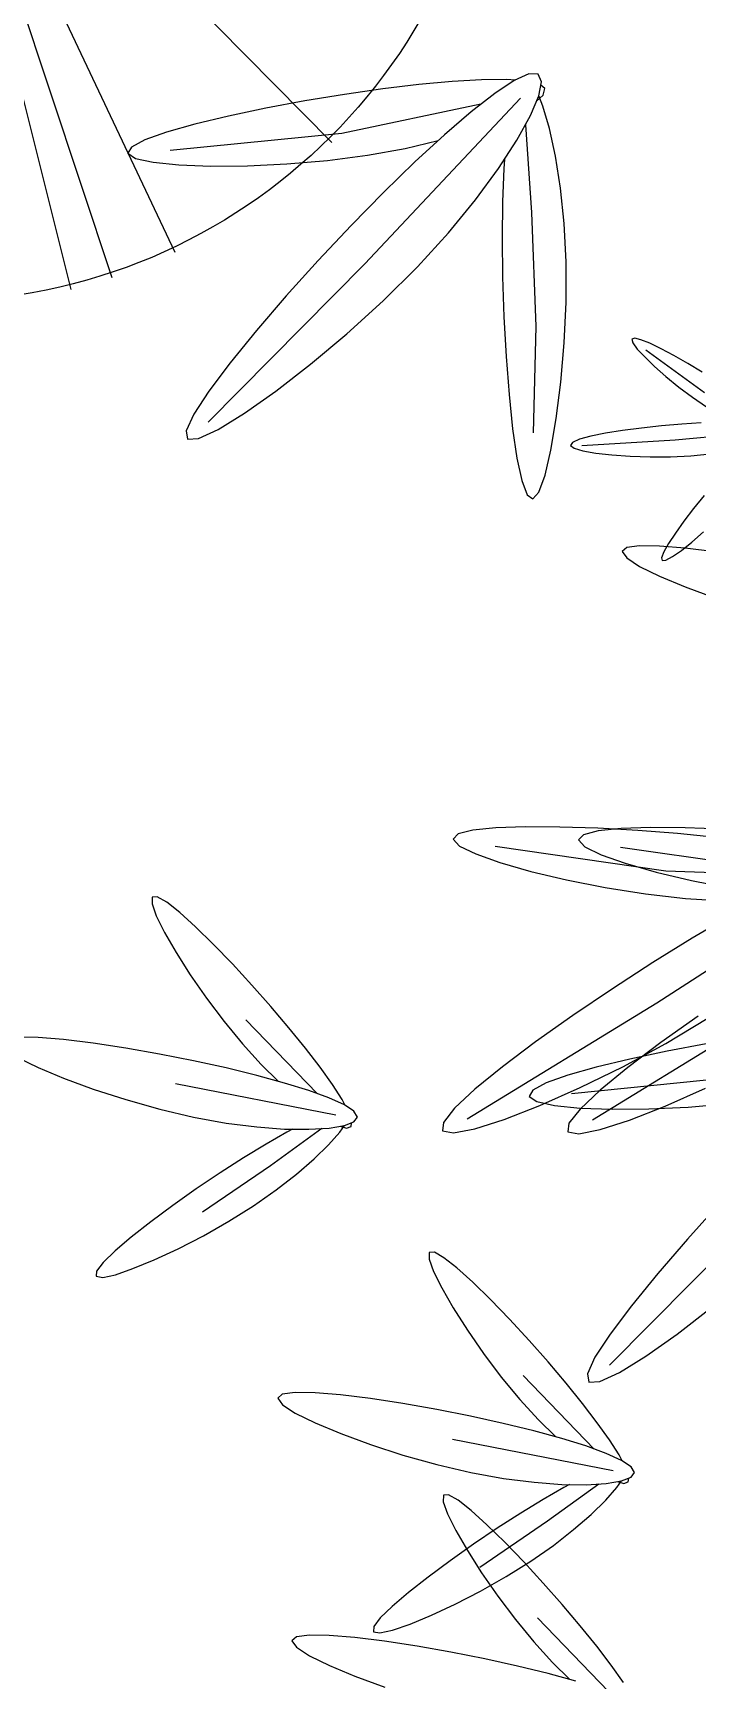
# Model space of a CAD drawing. Extents: x 302512 to 1034855, y -184136 to 410364.
# Drawn here: x 565504 to 566701, y 320786 to 323754 of the extents above; entities that cross this region are included whole.
import ezdxf

# ---------------------------------------------------------------- set-up
doc = ezdxf.new("R2010")
doc.units = 0
doc.header["$MEASUREMENT"] = 0
for name, color, linetype in [('LAYER4', 1, 'Continuous'), ('坐椅', 7, 'Continuous'), ('建筑', 2, 'Continuous'), ('支路', 7, 'Continuous'), ('树', 80, 'Continuous'), ('环境', 8, 'Continuous'), ('绿化', 97, 'Continuous'), ('绿地', 3, 'Continuous')]:
    doc.layers.add(name, color=color, linetype=linetype)
doc.styles.add('DIM_FONT', font='SIMPLEX.shx', dxfattribs={"width": 0.8})

# ---------------------------------------------------------------- blocks, each defined once
blk = doc.blocks.new('_F43BVI')
at = {"layer": '绿地'}
for p, q in [((-0.9853, 0.3921), (-1.0056, 0.3039)), ((-1.0396, 0.3441), (-1.0953, 0.3039)), ((-1.0589, 0.348), (-1.0709, 0.3376)), ((-1.0709, 0.3376), (-1.0821, 0.3274)), ((-1.0524, 0.3226), (-1.0392, 0.332)), ((-1.0392, 0.332), (-1.0264, 0.3418)), ((-0.5587, 0.33), (-0.5031, 0.1218)), ((-1.0921, 0.3179), (-1.1003, 0.3094)), ((-1.0821, 0.3274), (-1.0921, 0.3179)), ((-1.0782, 0.3067), (-1.0657, 0.3141)), ((-1.0657, 0.3141), (-1.0524, 0.3226)), ((-0.9471, 0.3135), (-0.9384, 0.3002)), ((-1.1062, 0.3024), (-1.1094, 0.2973)), ((-1.1094, 0.2973), (-1.1093, 0.2945)), ((-1.1003, 0.3094), (-1.1062, 0.3024)), ((-1.0988, 0.2964), (-1.0895, 0.3007)), ((-1.0895, 0.3007), (-1.0782, 0.3067)), ((-1.0056, 0.3039), (-1.0278, 0.218)), ((-0.9384, 0.3002), (-0.9298, 0.2878)), ((-0.9087, 0.2889), (-0.9144, 0.3023)), ((-1.3608, 0.2896), (-1.3651, 0.2869)), ((-1.3554, 0.2862), (-1.3608, 0.2896)), ((-1.3455, 0.2827), (-1.3561, 0.2819)), ((-1.352, 0.2784), (-1.3554, 0.2862)), ((-1.3234, 0.2821), (-1.3455, 0.2827)), ((-1.2968, 0.2794), (-1.3234, 0.2821)), ((-1.1093, 0.2945), (-1.1056, 0.2942)), ((-1.1056, 0.2942), (-1.0988, 0.2964)), ((-0.9298, 0.2878), (-0.9217, 0.2766)), ((-0.9042, 0.277), (-0.9087, 0.2889)), ((-0.5821, 0.2813), (-0.6544, 0.1346)), ((-0.5735, 0.2952), (-0.6196, 0.1685)), ((-1.3771, 0.2657), (-1.3804, 0.2576)), ((-1.2666, 0.2745), (-1.2968, 0.2794)), ((-1.2335, 0.2673), (-1.2666, 0.2745)), ((-1.1984, 0.2578), (-1.2335, 0.2673)), ((-0.9217, 0.2766), (-0.9143, 0.2674)), ((-0.9143, 0.2674), (-0.9081, 0.2606)), ((-0.9012, 0.2672), (-0.9042, 0.277)), ((-0.9, 0.2601), (-0.9012, 0.2672)), ((-1.3804, 0.2576), (-1.3875, 0.2351)), ((-1.3595, 0.2647), (-1.2557, 0.0758)), ((-1.334, 0.2615), (-1.253, 0.241)), ((-1.1621, 0.2459), (-1.1984, 0.2578)), ((-0.9081, 0.2606), (-0.9035, 0.2568)), ((-0.9035, 0.2568), (-0.9007, 0.2565)), ((-0.9007, 0.2565), (-0.9, 0.2601)), ((-1.3875, 0.2351), (-1.3946, 0.2081)), ((-1.253, 0.241), (-1.1491, 0.2114)), ((-1.1259, 0.2322), (-1.1621, 0.2459)), ((-0.4656, 0.2346), (-0.4167, 0.0292)), ((-1.3655, 0.2274), (-1.38, 0.0933)), ((-1.3088, 0.2323), (-1.301, 0.2291)), ((-1.301, 0.2291), (-1.2713, 0.2182)), ((-1.0914, 0.2176), (-1.1259, 0.2322)), ((-0.6406, 0.2328), (-0.6529, 0.1989)), ((-0.6352, 0.2238), (-0.65, 0.1902)), ((-0.6035, 0.1891), (-0.5852, 0.2219)), ((-1.3946, 0.2081), (-1.4016, 0.1772)), ((-1.2713, 0.2182), (-1.2386, 0.2071)), ((-1.2386, 0.2071), (-1.2036, 0.1962)), ((-1.1491, 0.2114), (-1.054, 0.1778)), ((-1.0599, 0.2029), (-1.0914, 0.2176)), ((-0.5893, 0.1783), (-0.5759, 0.2122)), ((-1.2036, 0.1962), (-1.1671, 0.1856)), ((-1.033, 0.1888), (-1.0599, 0.2029)), ((-1.0122, 0.1761), (-1.033, 0.1888)), ((-0.65, 0.1902), (-0.6645, 0.1552)), ((-0.6529, 0.1989), (-0.6633, 0.1677)), ((-0.6216, 0.1595), (-0.6035, 0.1891)), ((-1.4016, 0.1772), (-1.4083, 0.1433)), ((-1.348, 0.1462), (-1.3453, 0.1781)), ((-1.1671, 0.1856), (-1.1307, 0.1759)), ((-1.1307, 0.1759), (-1.0956, 0.1674)), ((-0.9988, 0.1656), (-1.0122, 0.1761)), ((-0.6052, 0.1435), (-0.5893, 0.1783)), ((-0.4116, 0.1779), (-0.4466, 0.0182)), ((-1.0956, 0.1674), (-1.0635, 0.1605)), ((-1.0635, 0.1605), (-1.0358, 0.1558)), ((-0.9997, 0.1541), (-0.9943, 0.1581)), ((-0.9943, 0.1581), (-0.9988, 0.1656)), ((-0.6196, 0.1685), (-0.6919, 0.0218)), ((-0.6633, 0.1677), (-0.6711, 0.1408)), ((-0.6386, 0.1344), (-0.6216, 0.1595)), ((-0.4003, 0.1195), (-0.3915, 0.1571)), ((-0.2873, 0.1604), (-0.1907, -0.0273)), ((-1.4083, 0.1433), (-1.4146, 0.1072)), ((-1.3529, 0.1101), (-1.348, 0.1462)), ((-1.0358, 0.1558), (-1.0141, 0.1535)), ((-1.0141, 0.1535), (-0.9997, 0.1541)), ((-0.6645, 0.1552), (-0.6782, 0.12)), ((-0.6711, 0.1408), (-0.6758, 0.1194)), ((-0.6227, 0.1091), (-0.6052, 0.1435)), ((-0.4519, 0.1543), (-0.4568, 0.1168)), ((-0.6535, 0.115), (-0.6386, 0.1344)), ((-1.3599, 0.0725), (-1.3529, 0.1101)), ((-0.6782, 0.12), (-0.6905, 0.0861)), ((-0.6758, 0.1194), (-0.6767, 0.1051)), ((-0.6654, 0.1028), (-0.6535, 0.115)), ((-0.5031, 0.1218), (-0.4543, -0.0836)), ((-0.4568, 0.1168), (-0.4606, 0.081)), ((-0.4103, 0.0833), (-0.4003, 0.1195)), ((-1.4146, 0.1072), (-1.4203, 0.0697)), ((-0.6767, 0.1051), (-0.6734, 0.0992)), ((-0.6734, 0.0992), (-0.6654, 0.1028)), ((-0.641, 0.0764), (-0.6227, 0.1091)), ((-1.38, 0.0933), (-1.4151, -0.0664)), ((-0.6905, 0.0861), (-0.7008, 0.055)), ((-0.4606, 0.081), (-0.4632, 0.0482)), ((-0.4208, 0.0502), (-0.4103, 0.0833)), ((-1.4203, 0.0697), (-1.4252, 0.0322)), ((-1.3687, 0.0349), (-1.3599, 0.0725)), ((-1.2557, 0.0758), (-1.1591, -0.1119)), ((-0.6591, 0.0467), (-0.641, 0.0764)), ((-0.7008, 0.055), (-0.7086, 0.028)), ((-0.4632, 0.0482), (-0.4644, 0.0202)), ((-0.4312, 0.0217), (-0.4208, 0.0502)), ((-1.4252, 0.0322), (-1.429, -0.0036)), ((-1.3787, -0.0013), (-1.3687, 0.0349)), ((-0.6761, 0.0216), (-0.6591, 0.0467)), ((-0.7086, 0.028), (-0.7133, 0.0066)), ((-0.691, 0.0022), (-0.6761, 0.0216)), ((-0.4644, 0.0202), (-0.4638, -0.0017)), ((-0.4411, -0.0006), (-0.4312, 0.0217)), ((-0.7133, 0.0066), (-0.7143, -0.0077)), ((-0.7029, -0.01), (-0.691, 0.0022)), ((-1.429, -0.0036), (-1.4317, -0.0364)), ((-1.3892, -0.0344), (-1.3787, -0.0013)), ((-0.7143, -0.0077), (-0.7109, -0.0136)), ((-0.7109, -0.0136), (-0.7029, -0.01)), ((-0.4638, -0.0017), (-0.4613, -0.0158)), ((-0.4566, -0.0207), (-0.4498, -0.0153)), ((-0.4498, -0.0153), (-0.4411, -0.0006)), ((-0.4613, -0.0158), (-0.4566, -0.0207)), ((-1.4317, -0.0364), (-1.4328, -0.0644)), ((-1.3997, -0.0629), (-1.3892, -0.0344)), ((-0.1068, -0.0451), (-0.1232, -0.0494)), ((-0.1006, -0.044), (-0.1068, -0.0451)), ((-0.0798, -0.0448), (-0.0831, -0.0433)), ((-0.0798, -0.0494), (-0.0798, -0.0448)), ((-0.0944, -0.0552), (-0.1699, -0.1908)), ((-0.1424, -0.0554), (-0.1639, -0.063)), ((-0.1232, -0.0494), (-0.1424, -0.0554)), ((-0.0833, -0.0545), (-0.0798, -0.0494)), ((-0.0781, -0.0568), (-0.0827, -0.0507)), ((-0.07, -0.0705), (-0.0781, -0.0568)), ((-1.4328, -0.0644), (-1.4322, -0.0863)), ((-1.4095, -0.0852), (-1.3997, -0.0629)), ((-0.1872, -0.0718), (-0.2116, -0.0818)), ((-0.1195, -0.0658), (-0.2068, -0.1083)), ((-0.1639, -0.063), (-0.1872, -0.0718)), ((-0.0866, -0.0719), (-0.0681, -0.1292)), ((-0.0615, -0.0878), (-0.07, -0.0705)), ((-1.4322, -0.0863), (-1.4297, -0.1004)), ((-1.4182, -0.0999), (-1.4095, -0.0852)), ((-0.2367, -0.0927), (-0.2614, -0.1041)), ((-0.2116, -0.0818), (-0.2367, -0.0927)), ((-0.0529, -0.1081), (-0.0615, -0.0878)), ((-1.4297, -0.1004), (-1.4251, -0.1053)), ((-1.4251, -0.1053), (-1.4182, -0.0999)), ((-0.2614, -0.1041), (-0.2847, -0.1154)), ((-0.1862, -0.1184), (-0.1623, -0.1076)), ((-0.1623, -0.1076), (-0.1419, -0.097)), ((-0.0948, -0.0985), (-0.0938, -0.1044)), ((-0.0938, -0.1044), (-0.0891, -0.1267)), ((-0.0446, -0.131), (-0.0529, -0.1081)), ((0.0997, -0.108), (0.0805, -0.114)), ((-0.2847, -0.1154), (-0.3057, -0.1264)), ((-0.2118, -0.1285), (-0.1862, -0.1184)), ((0.1034, -0.1243), (0.0161, -0.1668)), ((0.059, -0.1215), (0.0358, -0.1304)), ((0.0805, -0.114), (0.059, -0.1215)), ((-0.3232, -0.1364), (-0.3363, -0.1452)), ((-0.3057, -0.1264), (-0.3232, -0.1364)), ((-0.264, -0.1453), (-0.2382, -0.1375)), ((-0.2382, -0.1375), (-0.2118, -0.1285)), ((-0.0891, -0.1267), (-0.0833, -0.1509)), ((-0.0681, -0.1292), (-0.0464, -0.2038)), ((-0.037, -0.1561), (-0.0446, -0.131)), ((0.0113, -0.1404), (-0.0137, -0.1513)), ((0.0358, -0.1304), (0.0113, -0.1404)), ((-0.344, -0.1521), (-0.3452, -0.1568)), ((-0.3363, -0.1452), (-0.344, -0.1521)), ((-0.327, -0.1586), (-0.3096, -0.156)), ((-0.3096, -0.156), (-0.2882, -0.1515)), ((-0.2882, -0.1515), (-0.264, -0.1453)), ((-0.0833, -0.1509), (-0.0766, -0.1765)), ((-0.0137, -0.1513), (-0.0384, -0.1626)), ((-0.0304, -0.1828), (-0.037, -0.1561)), ((0.0606, -0.1661), (0.0811, -0.1555)), ((-0.3452, -0.1568), (-0.3393, -0.1589)), ((-0.3393, -0.1589), (-0.327, -0.1586)), ((-0.0384, -0.1626), (-0.0618, -0.174)), ((0.0367, -0.177), (0.0606, -0.1661)), ((-0.0827, -0.185), (-0.1003, -0.195)), ((-0.0618, -0.174), (-0.0827, -0.185)), ((-0.0766, -0.1765), (-0.0691, -0.2027)), ((-0.0249, -0.2101), (-0.0304, -0.1828)), ((-0.0152, -0.1961), (0.0111, -0.187)), ((0.0111, -0.187), (0.0367, -0.177)), ((-0.4964, -0.2006), (-0.5719, -0.3362)), ((-0.5444, -0.2008), (-0.5659, -0.2084)), ((-0.5252, -0.1948), (-0.5444, -0.2008)), ((-0.5087, -0.1905), (-0.5252, -0.1948)), ((-0.5025, -0.1894), (-0.5087, -0.1905)), ((-0.4852, -0.2), (-0.4818, -0.1949)), ((-0.4817, -0.1902), (-0.485, -0.1887)), ((-0.4801, -0.2022), (-0.4846, -0.1961)), ((-0.4818, -0.1949), (-0.4817, -0.1902)), ((-0.472, -0.216), (-0.4801, -0.2022)), ((-0.1003, -0.195), (-0.1134, -0.2037)), ((-0.0691, -0.2027), (-0.061, -0.2287)), ((-0.0411, -0.2038), (-0.0152, -0.1961)), ((-0.5891, -0.2173), (-0.6136, -0.2273)), ((-0.5215, -0.2112), (-0.6088, -0.2537)), ((-0.5659, -0.2084), (-0.5891, -0.2173)), ((-0.4886, -0.2174), (-0.4701, -0.2746)), ((-0.4635, -0.2332), (-0.472, -0.216)), ((-0.1211, -0.2107), (-0.1222, -0.2154)), ((-0.1222, -0.2154), (-0.1163, -0.2175)), ((-0.1134, -0.2037), (-0.1211, -0.2107)), ((-0.1163, -0.2175), (-0.1041, -0.2171)), ((-0.1041, -0.2171), (-0.0866, -0.2146)), ((-0.0866, -0.2146), (-0.0653, -0.2101)), ((-0.0653, -0.2101), (-0.0411, -0.2038)), ((-0.0205, -0.2367), (-0.0249, -0.2101)), ((-0.6136, -0.2273), (-0.6386, -0.2381)), ((-0.4549, -0.2535), (-0.4635, -0.2332)), ((-0.061, -0.2287), (-0.0528, -0.2533)), ((-0.6633, -0.2495), (-0.6867, -0.2609)), ((-0.6386, -0.2381), (-0.6633, -0.2495)), ((-0.5643, -0.253), (-0.5438, -0.2424)), ((-0.4968, -0.2439), (-0.4957, -0.2498)), ((-0.4957, -0.2498), (-0.491, -0.2721)), ((-0.0175, -0.2615), (-0.0205, -0.2367)), ((-0.6867, -0.2609), (-0.7076, -0.2718)), ((-0.6138, -0.2739), (-0.5882, -0.2638)), ((-0.5882, -0.2638), (-0.5643, -0.253)), ((-0.4466, -0.2764), (-0.4549, -0.2535)), ((-0.0528, -0.2533), (-0.0447, -0.2755)), ((-0.0158, -0.2833), (-0.0175, -0.2615)), ((-0.7076, -0.2718), (-0.7252, -0.2819)), ((-0.6401, -0.2829), (-0.6138, -0.2739)), ((-0.491, -0.2721), (-0.4853, -0.2964)), ((-0.4701, -0.2746), (-0.4484, -0.3493)), ((-0.439, -0.3015), (-0.4466, -0.2764)), ((-0.0447, -0.2755), (-0.037, -0.2943)), ((-0.7383, -0.2906), (-0.746, -0.2975)), ((-0.7252, -0.2819), (-0.7383, -0.2906)), ((-0.6902, -0.2969), (-0.666, -0.2907)), ((-0.666, -0.2907), (-0.6401, -0.2829)), ((-0.4853, -0.2964), (-0.4785, -0.3219)), ((-0.037, -0.2943), (-0.0301, -0.3084)), ((-0.0156, -0.3009), (-0.0158, -0.2833)), ((-0.746, -0.2975), (-0.7472, -0.3022)), ((-0.7472, -0.3022), (-0.7412, -0.3043)), ((-0.7412, -0.3043), (-0.729, -0.304)), ((-0.729, -0.304), (-0.7116, -0.3015)), ((-0.7116, -0.3015), (-0.6902, -0.2969)), ((-0.4324, -0.3282), (-0.439, -0.3015)), ((-0.0301, -0.3084), (-0.0242, -0.3169)), ((-0.0168, -0.3131), (-0.0156, -0.3009)), ((-0.4785, -0.3219), (-0.471, -0.3482)), ((-0.0242, -0.3169), (-0.0197, -0.3187)), ((-0.0197, -0.3187), (-0.0168, -0.3131)), ((-0.4268, -0.3555), (-0.4324, -0.3282)), ((-0.471, -0.3482), (-0.463, -0.3741)), ((-0.4225, -0.3821), (-0.4268, -0.3555)), ((-0.463, -0.3741), (-0.4548, -0.3988)), ((-0.4195, -0.4069), (-0.4225, -0.3821)), ((-0.4548, -0.3988), (-0.4467, -0.421)), ((-0.4467, -0.421), (-0.439, -0.4397)), ((-0.4178, -0.4287), (-0.4195, -0.4069)), ((-0.4175, -0.4463), (-0.4178, -0.4287)), ((-0.439, -0.4397), (-0.432, -0.4538)), ((-0.4188, -0.4585), (-0.4175, -0.4463)), ((-0.432, -0.4538), (-0.4262, -0.4623)), ((-0.4262, -0.4623), (-0.4217, -0.4641)), ((-0.4217, -0.4641), (-0.4188, -0.4585))]:
    blk.add_line(p, q, dxfattribs=at)
for points in [[(-0.8931, 0.3065), (-0.9052, 0.2809), (-0.9146, 0.2585), (-0.9208, 0.2406), (-0.9231, 0.2285), (-0.9208, 0.2231), (-0.9136, 0.2254), (-0.9021, 0.2346), (-0.8873, 0.2497), (-0.8702, 0.2696), (-0.8517, 0.2932)], [(-0.4793, 0.1551), (-0.4664, 0.1138), (-0.4536, 0.0765), (-0.4414, 0.0451), (-0.4303, 0.0213), (-0.4208, 0.0069), (-0.4134, 0.0038), (-0.4084, 0.013), (-0.4059, 0.0333), (-0.4057, 0.0626), (-0.4078, 0.099), (-0.4121, 0.1405)], [(-1.0135, 0.3322), (-1.018, 0.3143), (-1.0223, 0.2957), (-1.0263, 0.277), (-1.0296, 0.2592), (-1.0322, 0.2428), (-1.0338, 0.2288), (-1.0344, 0.2178), (-1.0337, 0.2106), (-1.0316, 0.2079), (-1.0279, 0.2104), (-1.023, 0.2174), (-1.0171, 0.2283), (-1.0108, 0.2422), (-1.0042, 0.2584), (-0.9978, 0.2762), (-0.9919, 0.2947), (-0.9869, 0.3133), (-0.983, 0.3313)], [(-0.3041, 0.1193), (-0.2815, 0.08), (-0.2591, 0.043), (-0.2378, 0.0098), (-0.2185, -0.0178), (-0.202, -0.0382), (-0.1894, -0.0499), (-0.1814, -0.0512), (-0.1788, -0.041), (-0.1811, -0.0207), (-0.188, 0.0078), (-0.1987, 0.0426), (-0.2128, 0.0818)], [(-0.5602, 0.2132), (-0.5514, 0.1727), (-0.541, 0.1299), (-0.5293, 0.0859), (-0.5168, 0.0423), (-0.5039, 0.001), (-0.4911, -0.0363), (-0.479, -0.0677), (-0.4679, -0.0915), (-0.4584, -0.1058), (-0.4509, -0.109), (-0.4459, -0.0997), (-0.4434, -0.0795), (-0.4433, -0.0501), (-0.4453, -0.0138), (-0.4496, 0.0277), (-0.4559, 0.0722), (-0.4642, 0.1178), (-0.4744, 0.1626)], [(0.0843, -0.1506), (0.0693, -0.1735), (0.0536, -0.1989), (0.0375, -0.2262), (0.0215, -0.2548), (0.0062, -0.2836), (-0.0078, -0.3115), (-0.0199, -0.3371), (-0.0293, -0.3595), (-0.0355, -0.3774), (-0.0378, -0.3895), (-0.0355, -0.3949), (-0.0283, -0.3926), (-0.0168, -0.3834), (-0.0021, -0.3683), (0.0151, -0.3484), (0.0336, -0.3248)], [(-0.6417, -0.4702), (-0.627, -0.4551), (-0.6098, -0.4353), (-0.5913, -0.4117), (-0.5723, -0.3855), (-0.5537, -0.3577), (-0.5366, -0.3295), (-0.5217, -0.3018), (-0.5092, -0.2753), (-0.4991, -0.2509), (-0.4917, -0.2291), (-0.4868, -0.2106), (-0.4846, -0.1961), (-0.4852, -0.1863), (-0.4885, -0.1818), (-0.4947, -0.1832), (-0.5033, -0.19), (-0.5141, -0.2018), (-0.5266, -0.2178), (-0.5406, -0.2375), (-0.5556, -0.2603), (-0.5714, -0.2857), (-0.5874, -0.3131), (-0.6034, -0.3417), (-0.6187, -0.3705), (-0.6327, -0.3983), (-0.6448, -0.424), (-0.6542, -0.4463), (-0.6604, -0.4642)]]:
    blk.add_lwpolyline(points, dxfattribs=at)
for points in [[(-1.2944, 0.0746), (-1.2725, 0.0347), (-1.2499, -0.0046), (-1.2275, -0.0416), (-1.2062, -0.0748), (-1.1869, -0.1024), (-1.1704, -0.1228), (-1.1578, -0.1345), (-1.1498, -0.1358), (-1.1472, -0.1256), (-1.1496, -0.1053), (-1.1564, -0.0768), (-1.1671, -0.042), (-1.1812, -0.0028), (-1.198, 0.039), (-1.217, 0.0813), (-1.2375, 0.1223), (-1.2591, 0.1603), (-1.281, 0.1945), (-1.3023, 0.2244), (-1.3225, 0.2493), (-1.3407, 0.2686), (-1.3561, 0.2819), (-1.368, 0.2885), (-1.3758, 0.2879), (-1.3787, 0.2796), (-1.377, 0.2644), (-1.3711, 0.2431), (-1.3616, 0.2165), (-1.3487, 0.1855), (-1.3329, 0.1509), (-1.3147, 0.1137)], [(-0.1855, -0.1676), (-0.2015, -0.1962), (-0.2168, -0.2251), (-0.2308, -0.2529), (-0.2428, -0.2786), (-0.2523, -0.3009), (-0.2584, -0.3188), (-0.2607, -0.331), (-0.2584, -0.3363), (-0.2512, -0.334), (-0.2398, -0.3248), (-0.225, -0.3097), (-0.2079, -0.2898), (-0.1893, -0.2663), (-0.1703, -0.2401), (-0.1518, -0.2123), (-0.1346, -0.1841), (-0.1197, -0.1563), (-0.1072, -0.1299), (-0.0972, -0.1055), (-0.0897, -0.0836), (-0.0849, -0.0651), (-0.0827, -0.0507), (-0.0832, -0.0408), (-0.0866, -0.0364), (-0.0927, -0.0378), (-0.1013, -0.0446), (-0.1121, -0.0563), (-0.1247, -0.0724), (-0.1386, -0.0921), (-0.1537, -0.1149), (-0.1694, -0.1403)]]:
    blk.add_lwpolyline(points, close=True, dxfattribs=at)
at = {"style": 'DIM_FONT', "width": 0.7, "flags": 9}
for tag in ['YSIZE', 'XSIZE']:
    blk.add_attdef(tag, (0, 0), '', height=0.5, dxfattribs=at)
blk = doc.blocks.new('ZU')
at = {"layer": '绿地', "xscale": 1.5, "yscale": 1.5, "zscale": 0.001, "rotation": 260.5308552460376}
blk.add_blockref('_F43BVI', (-0.8522, 0.1655), dxfattribs=at)
blk = doc.blocks.new('A$C0B5A7686')
at = {"layer": '树', "linetype": 'ByBlock', "xscale": 640, "yscale": 640, "zscale": 640, "rotation": 151.15692544915}
blk.add_blockref('ZU', (642.8, 1492.6), dxfattribs=at)
blk = doc.blocks.new('A$C750B0621')
at = {"layer": '树'}
blk.add_blockref('A$C0B5A7686', (0, 0), dxfattribs=at)
blk = doc.blocks.new('A$C5AB93D8E')
at = {"layer": '绿化', "xscale": 0.8, "yscale": 0.8, "zscale": 0.8}
blk.add_blockref('A$C750B0621', (0, 0), dxfattribs=at)
blk = doc.blocks.new('A$C68DB62A4')
at = {"layer": '绿化', "rotation": 236.3690562220917}
blk.add_blockref('A$C5AB93D8E', (801.7, 2393.5), dxfattribs=at)
blk = doc.blocks.new('_F37GYG')
at = {"layer": '绿化', "linetype": 'ByBlock', "xscale": 0.2867748092958204, "yscale": 0.2867748092958204, "zscale": 0.2867748092958204}
blk.add_blockref('A$C68DB62A4', (-306.06, -300.5), dxfattribs=at)
at = {"style": 'DIM_FONT', "width": 0.8, "flags": 9}
for tag in ['YSIZE', 'XSIZE']:
    blk.add_attdef(tag, (0, 0), '', height=0.5, dxfattribs=at)
blk = doc.blocks.new('A$C027A6E26')
at = {"layer": 'LAYER4'}
for q in [(502.1, 1469), (445.1, 1446), (1101.9, 1429.7), (401.8, 1424.7), (339.5, 1387.7), (1161.3, 1395.7), (288.2, 1350.7), (295.9, 1356.6), (1212.7, 1360.2), (258.1, 1325.6), (1253.4, 1327.1), (211, 1280.6), (1313.8, 1268.3), (156, 1216.6), (1507.1, 853), (0.8, 790.9), (1512.3, 793.5), (0, 758.2), (2.4, 696.3), (11.9, 622.9), (29.3, 547.8), (43.7, 503.1), (62.8, 454.5), (480, 52.2), (652.6, 7), (740.2, 0), (1247.3, 180.5), (1477.3, 526), (1494.7, 590), (1501.4, 623.1), (1506.7, 657.4), (1512.4, 720.3), (807.6, 1.5), (885.8, 10.9), (941.8, 22.8), (1027.6, 50)]:
    blk.add_line((756.6, 756.4), q, dxfattribs=at)
blk.add_circle((756.6, 756.4), 750, dxfattribs=at)
at = {"layer": 'LAYER4', "ltscale": 1000, "style": 'DIM_FONT', "width": 0.8, "flags": 9}
for tag in ['YSIZE', 'XSIZE']:
    blk.add_attdef(tag, (756.6, 756.4), '', height=0.25, rotation=162.2754, dxfattribs=at)

msp = doc.modelspace()

# ---------------------------------------------------------------- hatches: boundary and pattern name
at = {"linetype": 'ByBlock', "lineweight": 5}
h = msp.add_hatch(color=256, dxfattribs=at)
h.paths.add_polyline_path([(522592.5, 349253.9), (520797, 349301.4), (520829.7, 350538.8), (522625.3, 350491.3)], flags=16)
h.paths.add_polyline_path([(519829.3, 348499.2), (521552.6, 344814.8), (523659.8, 348397.9)], flags=17)
edge = h.paths.add_edge_path()
edge.add_line((572984.2, 342026.3), (375866.6, 347237.3))
edge.add_line((522608.4, 351499.9), (519298.7, 226302.4))
at = {"layer": '环境'}
h = msp.add_hatch(dxfattribs=at)
h.set_pattern_fill('AN32C', color=256, scale=1500, style=0)
h.set_pattern_definition([(0, (509914, -12279.2), (750, 1500), [0, -1500]), (0, (509036.5, -12481.7), (750, 1500), [0, -1500]), (0, (509524, -12496.7), (750, 1500), [0, -1500]), (0, (510056.5, -12054.2), (750, 1500), [0, -1500]), (0, (509434, -12571.7), (750, 1500), [0, -1500]), (0, (510206.5, -11109.2), (750, 1500), [0, -1500]), (0, (509749, -11229.2), (750, 1500), [0, -1500]), (0, (509989, -11416.7), (750, 1500), [0, -1500]), (0, (508766.5, -11446.7), (750, 1500), [0, -1500]), (0, (509501.5, -11514.2), (750, 1500), [0, -1500]), (0, (509216.5, -11896.7), (750, 1500), [0, -1500]), (0, (509231.5, -12459.2), (750, 1500), [0, -1500]), (0, (509794, -12519.2), (750, 1500), [0, -1500]), (0, (510206.5, -11859.2), (750, 1500), [0, -1500]), (0, (508804, -12091.7), (750, 1500), [0, -1500]), (0, (508931.5, -11836.7), (750, 1500), [0, -1500]), (0, (509516.5, -11941.7), (750, 1500), [0, -1500]), (0, (509306.5, -12159.2), (750, 1500), [0, -1500]), (0, (509186.5, -11664.2), (750, 1500), [0, -1500]), (0, (509374, -11101.7), (750, 1500), [0, -1500]), (0, (508864, -12406.7), (750, 1500), [0, -1500]), (0, (509689, -11409.2), (750, 1500), [0, -1500]), (0, (508991.5, -11386.7), (750, 1500), [0, -1500]), (0, (508871.5, -11191.7), (750, 1500), [0, -1500]), (130.601294, (510114.35, -11578.82), (-3749.999965, 4500.000027), [65.854, -27592.779]), (18.43495, (510007.2, -11550.25), (3750, 1500), [67.763, -9419.07]), (90, (510007.2, -11614.5), (750, 1500), [64.286, -2935.714]), (161.56505, (510071.5, -11635.96), (-3750.00003, 1499.9999), [67.763, -9419.07]), (53.1301, (510071.5, -11635.96), (750, 1500), [71.4286, -7428.5714]), (135, (510128.64, -12400.25), (-750.0001, 1499.9999), [60.609, -4182.0315]), (45, (510042.9, -12400.25), (750, 1500), [60.609, -4182.0315]), (135, (510085.8, -12443.1), (-750.0001, 1499.9999), [60.609, -4182.0315]), (45, (510085.8, -12443.1), (750, 1500), [60.609, -4182.0315]), (116.56505, (509407.2, -11393.1), (-0.0001, 3000), [79.8596, -1597.191]), (180, (509371.5, -11321.7), (-750, 1500), [85.714, -1414.2857]), (63.43495, (509250, -11393.1), (1e-06, 3000), [79.8596, -1597.191]), (116.56505, (509285.8, -11464.5), (-0.0001, 3000), [79.8596, -1597.191]), (0, (509285.8, -11464.5), (750, 1500), [85.714, -1414.2857]), (63.43495, (509371.5, -11464.5), (1e-06, 3000), [79.8596, -1597.191]), (107.102728, (509971.493, -11900.246), (-2249.999919, 7500.000029), [97.1534, -40707.258]), (143.972626, (509942.92, -11807.39), (-14249.99984, 10500.000003), [97.1534, -20305.0515]), (180, (509864.4, -11750.2), (-750, 1500), [92.857, -1407.143]), (36.027373, (509692.92, -11807.39), (14249.999915, 10499.9999), [97.1534, -20305.0515]), (71.56505, (509664.35, -11893.1), (2250.00001, 7500), [90.351, -9396.482]), (107.102728, (509692.92, -11985.96), (-2249.999919, 7500.000029), [97.1534, -40707.258]), (143.972626, (509771.49, -12043.1), (-14249.99984, 10500.000003), [97.1534, -20305.0515]), (0, (509771.5, -12043.1), (750, 1500), [92.857, -1407.143]), (36.027373, (509864.35, -12043.1), (14249.999915, 10499.9999), [97.1534, -20305.0515]), (71.56505, (509942.92, -11985.96), (2250.00001, 7500), [90.351, -9396.482]), (150.25512, (509985.78, -11200.25), (-2250.00001, 1499.99998), [57.5875, -12035.799]), (90, (509935.8, -11228.8), (750, 1500), [57.143, -2942.857]), (29.74488, (509935.78, -11228.82), (2250, 1499.99999), [57.5875, -12035.799]), (116.56505, (509635.8, -12264.5), (-0.0001, 3000), [79.8596, -1597.191]), (168.690067, (509600.06, -12193.1), (-6750.00001, 1499.999964), [72.843, -15224.214]), (41.185925, (509471.49, -12228.82), (18749.999943, 16499.999905), [75.9296, -31814.5065]), (90, (509471.5, -12300.25), (750, 1500), [71.4286, -2928.5713]), (138.814074, (509528.636, -12350.246), (-18749.999723, 16500.000154), [75.9296, -31814.5065]), (16.699244, (509528.636, -12350.246), (24749.999957, 7499.999965), [74.5736, -31246.3455]), (60.945396, (509600.065, -12328.82), (750.000003, 1499.999995), [73.54, -30813.3495]), (109.983106, (509007.21, -11635.96), (-3750.00002, 10499.999989), [83.605, -35030.4945]), (155.556045, (508978.636, -11557.39), (-9750.000046, 4499.999911), [86.3075, -36162.8295]), (24.443955, (508821.493, -11557.39), (9750.000014, 4499.999982), [86.3075, -36162.8295]), (70.016893, (508792.92, -11635.96), (3750.000017, 10499.99999), [83.605, -35030.4945]), (109.983106, (508821.493, -11714.53), (-3750.00002, 10499.999989), [83.605, -35030.4945]), (160.016893, (508900.06, -11743.1), (-3750.00002, 1499.99994), [83.605, -17473.4445]), (19.983107, (508900.06, -11743.1), (3749.999996, 1500.000004), [83.605, -17473.4445]), (70.016893, (508978.636, -11714.53), (3750.000017, 10499.99999), [83.605, -35030.4945]), (122.005383, (509564.35, -11771.67), (-750.0001, 1499.99993), [67.3856, -14083.586]), (18.43495, (509464.35, -11735.96), (3750, 1500), [67.763, -9419.07]), (90, (509464.35, -11800.25), (750, 1500), [64.286, -2935.714]), (161.56505, (509528.64, -11821.67), (-3750.00003, 1499.9999), [67.763, -9419.07]), (54.462322, (509528.64, -11821.67), (5249.999997, 7499.999995), [61.445, -25745.5305]), (116.56505, (509128.6, -12136), (-0.0001, 3000), [79.8596, -1597.191]), (180, (509092.9, -12064.5), (-750, 1500), [78.5714, -1421.4285]), (59.036243, (508971.49, -12135.96), (750.000002, 1499.999993), [83.2993, -17409.555]), (120.963756, (509014.35, -12207.39), (-750.000102, 1499.99993), [83.2993, -17409.555]), (0, (509014.4, -12207.4), (750, 1500), [78.5714, -1421.4285]), (63.43495, (509092.9, -12207.4), (1e-06, 3000), [79.8596, -1597.191])])
h.paths.add_polyline_path([(568620.6, 325344.8, -0.030295), (566616.8, 325393.2, 1.055614), (573434.4, 325888.6, 0.032204), (571443.3, 325684.8, -1.042261)])
h.paths.add_polyline_path([(571895.2, 323134.3, 0.246199), (573004.7, 325661.7), (573304, 325682.4, -0.246199), (572082.5, 322899.9)], flags=16)
h.paths.add_polyline_path([(570416.9, 322507.7, -0.430017), (567074.3, 325237.1), (566775.1, 325215, 0.430017), (570455, 322210.1)])

# ---------------------------------------------------------------- linework, layer by layer
at = {"layer": '建筑', "linetype": 'ByBlock'}
msp.add_arc((570039, 325456.3), 3422.8, 181.0562, 7.2552, dxfattribs=at)

# ---------------------------------------------------------------- block references
at = {"layer": '坐椅', "xscale": 8.626176000000003, "yscale": 8.626176000000003, "zscale": 8.626176000000003}
msp.add_blockref('_F37GYG', (566661, 320704.7), dxfattribs=at)
at = {"layer": '支路', "xscale": 1.3524, "yscale": 1.3524, "zscale": 1.3524, "rotation": 4.248435238497092}
msp.add_blockref('A$C027A6E26', (564378.8, 323188.6), dxfattribs=at)

doc.saveas('drawing.dxf')
